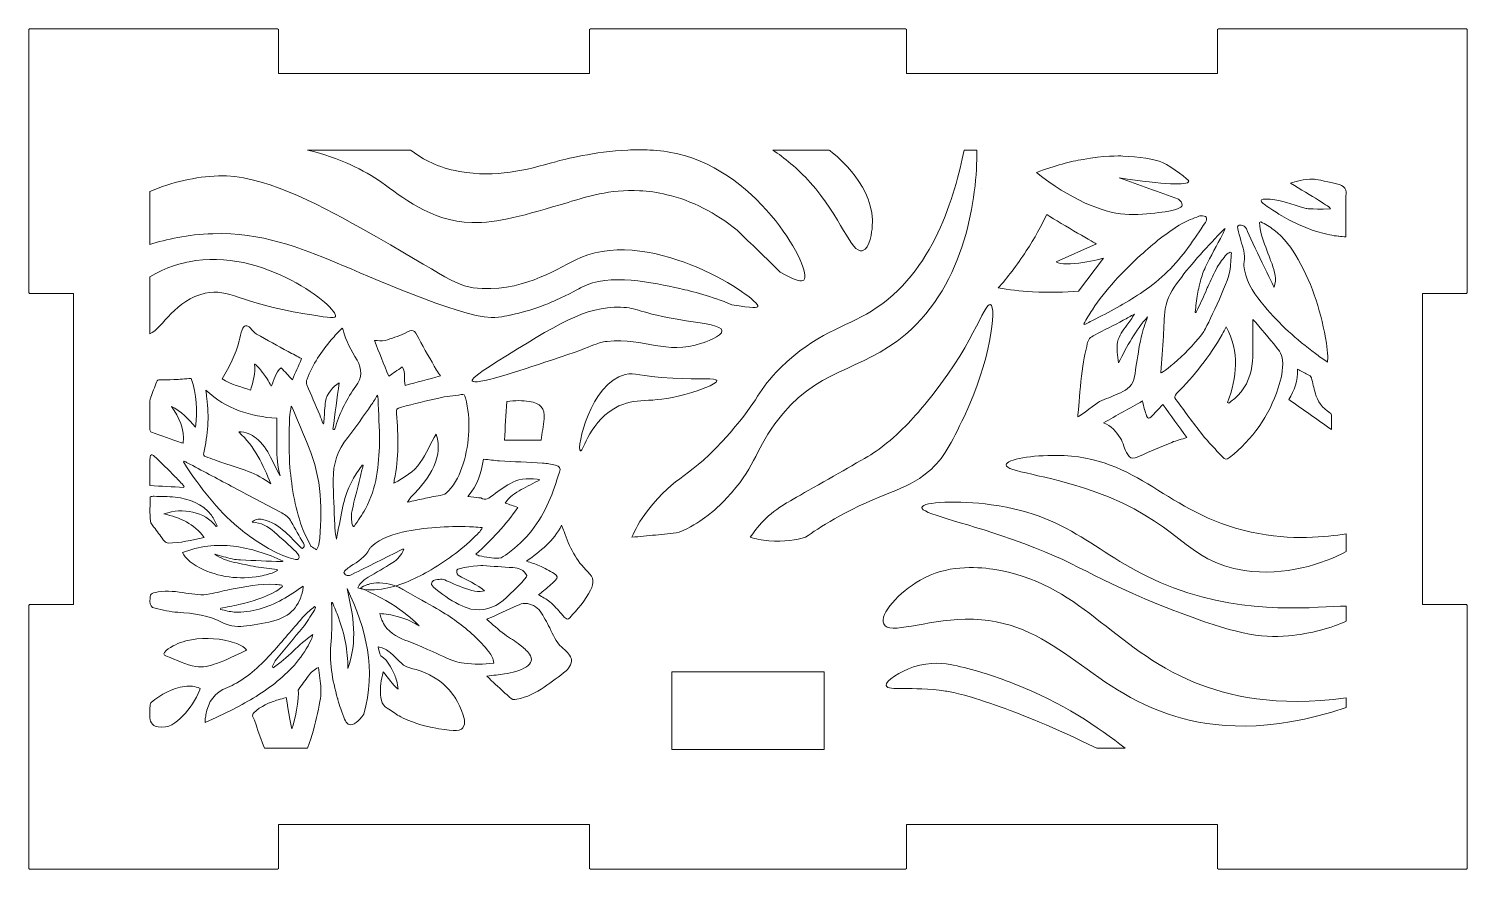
# Model space of a CAD drawing. Header units: millimetres. Extents: x -372 to 413, y -257 to 13.
# Drawn here: x 2.9 to 99.1, y -59.7 to -3.5 of the extents above; entities that cross this region are included whole.
import ezdxf

# ---------------------------------------------------------------- set-up
doc = ezdxf.new("R2010")
doc.units = ezdxf.units.MM
doc.header["$MEASUREMENT"] = 0
doc.layers.add('Layer 1', color=7, linetype='Continuous')

# ---------------------------------------------------------------- blocks, each defined once
blk = doc.blocks.new('block 10')
at = {"layer": 'Layer 1', "lineweight": 0}
for points in [[(66.585, -14.158), (66.585, -14.158)], [(18.432, -26.483), (18.432, -26.483)]]:
    blk.add_lwpolyline(points, dxfattribs=at)
for points, knots in [([(54.73, -20.271), (54.603, -20.394), (54.211, -20.352), (53.153, -19.731), (52.194, -18.8), (51.234, -17.868), (50.271, -16.937), (48.825, -15.759), (47.244, -14.958), (45.576, -14.559), (44.93, -14.404), (44.327, -14.319), (43.748, -14.295), (41.713, -14.203), (40.238, -14.69), (38.961, -15.071), (36.04, -15.942), (34.244, -16.482), (32.537, -16.425), (29.708, -16.341), (27.831, -14.662), (26.508, -13.741), (25.312, -12.912), (23.714, -12.114), (21.541, -11.575), (21.541, -11.575), (28.416, -11.575), (28.416, -11.575), (29.408, -12.259), (30.131, -12.721), (31.708, -13.003), (34.188, -13.444), (36.107, -12.919), (38.139, -12.358), (38.717, -12.199), (40.718, -11.681), (42.954, -11.575), (43.441, -11.554), (43.939, -11.55), (44.433, -11.575), (45.064, -11.606), (45.695, -11.684), (46.299, -11.822), (51.83, -13.092), (55.365, -19.66), (54.73, -20.271)], [0, 0, 0, 0, 1, 1, 1, 2, 2, 2, 3, 3, 3, 4, 4, 4, 5, 5, 5, 6, 6, 6, 7, 7, 7, 8, 8, 8, 9, 9, 9, 10, 10, 10, 11, 11, 11, 12, 12, 12, 13, 13, 13, 14, 14, 14, 15, 15, 15, 15]), ([(66.298, -11.575), (66.336, -14.743), (65.532, -20.493), (61.535, -23.901), (58.498, -26.49), (55.58, -26.053), (52.797, -29.877), (51.382, -31.817), (51.477, -32.844), (49.555, -34.858), (49.194, -35.236), (48.761, -35.695), (48.095, -36.175), (47.698, -36.462), (47.129, -36.821), (46.387, -37.137), (45.871, -37.201), (45.346, -37.262), (44.81, -37.317), (44.275, -37.373), (43.748, -37.422), (43.229, -37.465), (43.445, -36.992), (43.759, -36.357), (44.27, -35.701), (46.281, -33.123), (46.944, -33.726), (49.795, -30.477), (51.795, -28.198), (51.587, -27.7), (53.188, -26.12), (55.552, -23.792), (57.432, -23.46), (59.256, -22.338), (63.444, -19.763), (64.837, -14.57), (65.444, -11.575), (65.444, -11.575), (66.298, -11.575), (66.298, -11.575)], [0, 0, 0, 0, 1, 1, 1, 2, 2, 2, 3, 3, 3, 4, 4, 4, 5, 5, 5, 6, 6, 6, 7, 7, 7, 8, 8, 8, 9, 9, 9, 10, 10, 10, 11, 11, 11, 12, 12, 12, 13, 13, 13, 13]), ([(59.302, -16.743), (59.284, -16.94), (59.172, -18.182), (58.642, -18.306), (57.873, -18.482), (57.242, -16.069), (55.16, -13.741), (54.296, -12.774), (53.418, -12.083), (52.649, -11.575), (52.649, -11.575), (56.413, -11.575), (56.413, -11.575), (56.445, -11.596), (56.476, -11.621), (56.508, -11.645), (56.956, -11.991), (59.545, -14.069), (59.302, -16.743)], [0, 0, 0, 0, 1, 1, 1, 2, 2, 2, 3, 3, 3, 4, 4, 4, 5, 5, 5, 6, 6, 6, 6]), ([(75.828, -13.44), (78.852, -13.882), (80.401, -13.957), (80.474, -13.663), (80.495, -13.58), (79.384, -12.698), (78.718, -12.402), (78.187, -12.167), (77.129, -12.015), (76.062, -11.975), (75.83, -11.966), (74.803, -11.951), (73.4, -12.197), (72.596, -12.338), (71.52, -12.592), (70.296, -13.078), (72.493, -14.857), (74.703, -15.744), (76.196, -15.87), (76.947, -15.933), (77.828, -15.83), (78.447, -15.757), (79.771, -15.603), (79.994, -15.417), (80.024, -15.262), (80.051, -15.118), (79.918, -14.968), (79.791, -14.859), (78.47, -14.386), (77.149, -13.913), (75.828, -13.44)], [0, 0, 0, 0, 1, 1, 1, 2, 2, 2, 3, 3, 3, 4, 4, 4, 5, 5, 5, 6, 6, 6, 7, 7, 7, 8, 8, 8, 9, 9, 9, 10, 10, 10, 10]), ([(51.657, -22.035), (51.633, -22.119), (51.343, -22.176), (49.918, -21.915), (48.504, -21.343), (47.29, -21.022), (46.433, -20.835), (44.715, -20.454), (41.646, -19.777), (39.892, -20.74), (39.716, -20.835), (39.067, -21.191), (38.135, -21.622), (37.811, -21.77), (37.426, -21.929), (36.947, -22.095), (36.181, -22.356), (35.532, -22.514), (35.087, -22.606), (35.087, -22.606), (34.509, -22.786), (33.814, -22.768), (31.588, -22.701), (25.562, -19.978), (23.52, -19.131), (20.997, -18.087), (18.486, -17.078), (15.208, -17.17), (13.519, -17.219), (12.079, -17.547), (10.996, -17.886), (10.996, -17.886), (10.996, -14.344), (10.996, -14.344), (12.488, -13.709), (14.027, -13.36), (15.575, -13.3), (18.429, -13.187), (22.042, -15.081), (25.086, -16.782), (31.08, -20.14), (31.433, -20.775), (33.225, -20.835), (36.333, -20.934), (38.273, -19.421), (39.818, -18.764), (44.718, -16.679), (51.809, -21.551), (51.657, -22.035)], [0, 0, 0, 0, 1, 1, 1, 2, 2, 2, 3, 3, 3, 4, 4, 4, 5, 5, 5, 6, 6, 6, 7, 7, 7, 8, 8, 8, 9, 9, 9, 10, 10, 10, 11, 11, 11, 12, 12, 12, 13, 13, 13, 14, 14, 14, 15, 15, 15, 16, 16, 16, 16]), ([(90.44, -13.857), (90.577, -13.889), (90.794, -13.942), (90.916, -14.125), (91.033, -14.301), (90.986, -14.509), (90.986, -14.625), (90.986, -15.447), (90.986, -16.268), (90.986, -17.09), (90.986, -17.178), (90.986, -17.266), (90.986, -17.388), (90.817, -17.369), (90.656, -17.355), (90.498, -17.338), (90.498, -17.338), (90.247, -17.309), (90.033, -17.277), (89.771, -17.239), (88.725, -17.025), (87.303, -16.319), (86.905, -16.122), (86.547, -15.887), (85.832, -15.419), (85.518, -15.213), (85.271, -15.042), (85.306, -14.938), (85.328, -14.872), (85.464, -14.828), (85.907, -14.863), (86.792, -14.933), (87.18, -15.183), (88.317, -15.485), (88.317, -15.485), (88.525, -15.541), (89.921, -15.509), (89.927, -15.509), (89.939, -15.509), (89.942, -15.502), (89.99, -15.413), (88.668, -14.613), (87.273, -13.797), (87.617, -13.664), (88.147, -13.51), (88.804, -13.512), (88.947, -13.513), (89.444, -13.628), (90.44, -13.857)], [0, 0, 0, 0, 1, 1, 1, 2, 2, 2, 3, 3, 3, 4, 4, 4, 5, 5, 5, 6, 6, 6, 7, 7, 7, 8, 8, 8, 9, 9, 9, 10, 10, 10, 11, 11, 11, 12, 12, 12, 13, 13, 13, 14, 14, 14, 15, 15, 15, 16, 16, 16, 16]), ([(74.306, -17.857), (74.306, -17.857), (72.041, -16.556), (70.974, -15.89), (70.617, -16.636), (70.169, -17.46), (69.608, -18.324), (68.977, -19.295), (68.331, -20.117), (67.732, -20.799), (68.424, -20.913), (69.189, -21.005), (70.019, -21.051), (71.161, -21.115), (72.199, -21.082), (73.104, -21.002), (73.104, -21.002), (74.771, -18.81), (74.771, -18.81), (74.771, -18.81), (72.129, -19.478), (71.607, -19.05), (71.607, -19.05), (74.306, -17.857), (74.306, -17.857)], [0, 0, 0, 0, 1, 1, 1, 2, 2, 2, 3, 3, 3, 4, 4, 4, 5, 5, 5, 6, 6, 6, 7, 7, 7, 8, 8, 8, 8]), ([(73.454, -23.194), (73.643, -22.879), (73.82, -22.556), (74.024, -22.25), (74.933, -20.887), (76.051, -19.707), (77.256, -18.607), (78.117, -17.821), (79.014, -17.078), (80.025, -16.491), (80.376, -16.287), (80.77, -16.157), (81.146, -15.996), (81.192, -15.976), (81.25, -15.962), (81.298, -15.971), (81.419, -15.992), (81.589, -15.993), (81.64, -16.069), (81.689, -16.141), (81.647, -16.32), (81.586, -16.413), (81.212, -16.98), (80.833, -17.543), (80.434, -18.092), (79.599, -19.243), (78.603, -20.231), (77.426, -21.036), (76.419, -21.725), (75.354, -22.309), (74.265, -22.853), (74.013, -22.978), (73.766, -23.114), (73.517, -23.245), (73.496, -23.228), (73.475, -23.211), (73.454, -23.194)], [0, 0, 0, 0, 1, 1, 1, 2, 2, 2, 3, 3, 3, 4, 4, 4, 5, 5, 5, 6, 6, 6, 7, 7, 7, 8, 8, 8, 9, 9, 9, 10, 10, 10, 11, 11, 11, 12, 12, 12, 12]), ([(81.488, -23.702), (80.651, -24.928), (78.58, -26.676), (78.597, -26.452), (78.655, -25.642), (78.719, -24.832), (78.775, -24.022), (78.818, -23.412), (78.814, -22.796), (78.901, -22.193), (79.003, -21.483), (79.388, -20.883), (79.807, -20.315), (80.712, -19.087), (81.766, -17.988), (82.809, -16.879), (82.828, -16.858), (82.854, -16.843), (82.913, -16.846), (82.854, -16.968), (82.797, -17.092), (82.734, -17.213), (82.352, -17.94), (81.957, -18.659), (81.592, -19.394), (81.444, -19.692), (81.348, -20.019), (81.253, -20.34), (81.228, -20.428), (81.197, -20.565), (81.172, -20.679), (81.134, -20.853), (81.086, -21.026), (81.059, -21.202), (80.999, -21.606), (80.949, -22.012), (80.894, -22.417), (80.915, -22.426), (80.935, -22.435), (80.956, -22.444), (80.971, -22.418), (80.987, -22.393), (80.999, -22.366), (81.203, -21.929), (81.41, -21.493), (81.604, -21.052), (81.625, -21.004), (81.708, -20.793), (81.74, -20.728), (81.958, -20.287), (82.143, -19.828), (82.383, -19.4), (82.551, -19.098), (82.783, -18.828), (83, -18.556), (83.056, -18.486), (83.166, -18.46), (83.252, -18.413), (83.278, -18.428), (83.303, -18.442), (83.329, -18.457), (83.293, -18.861), (83.274, -19.268), (83.217, -19.669), (83.115, -20.381), (81.631, -23.492), (81.488, -23.702)], [0, 0, 0, 0, 1, 1, 1, 2, 2, 2, 3, 3, 3, 4, 4, 4, 5, 5, 5, 6, 6, 6, 7, 7, 7, 8, 8, 8, 9, 9, 9, 10, 10, 10, 11, 11, 11, 12, 12, 12, 13, 13, 13, 14, 14, 14, 15, 15, 15, 16, 16, 16, 17, 17, 17, 18, 18, 18, 19, 19, 19, 20, 20, 20, 21, 21, 21, 22, 22, 22, 22]), ([(85.914, -18.865), (85.728, -18.33), (85.505, -17.808), (85.333, -17.268), (85.248, -17.001), (85.246, -16.707), (85.207, -16.425), (85.239, -16.405), (85.271, -16.385), (85.303, -16.365), (85.59, -16.545), (85.892, -16.704), (86.159, -16.909), (86.857, -17.445), (87.372, -18.142), (87.799, -18.902), (88.78, -20.646), (89.354, -22.53), (89.679, -24.496), (89.726, -24.783), (89.748, -25.075), (89.772, -25.365), (89.781, -25.474), (89.763, -25.585), (89.754, -25.756), (89.453, -25.546), (89.189, -25.372), (88.938, -25.182), (87.695, -24.243), (86.528, -23.219), (85.534, -22.014), (84.939, -21.293), (84.381, -20.543), (84.2, -19.593), (84.166, -19.419), (84.134, -19.228), (84.171, -19.06), (84.284, -18.546), (84.089, -18.09), (83.953, -17.619), (83.879, -17.362), (83.82, -17.101), (83.749, -16.843), (83.693, -16.64), (83.791, -16.588), (83.97, -16.595), (84.149, -16.601), (84.252, -16.69), (84.323, -16.852), (84.684, -17.679), (86.181, -20.764), (86.185, -20.753), (86.372, -20.209), (86.201, -19.697), (86.04, -19.185), (86.035, -19.167), (85.946, -18.954), (85.914, -18.865)], [0, 0, 0, 0, 1, 1, 1, 2, 2, 2, 3, 3, 3, 4, 4, 4, 5, 5, 5, 6, 6, 6, 7, 7, 7, 8, 8, 8, 9, 9, 9, 10, 10, 10, 11, 11, 11, 12, 12, 12, 13, 13, 13, 14, 14, 14, 15, 15, 15, 16, 16, 16, 17, 17, 17, 18, 18, 18, 19, 19, 19, 19]), ([(23.407, -22.708), (23.347, -22.853), (22.687, -22.747), (21.364, -22.528), (16.905, -21.802), (16.323, -20.8), (14.7, -21.149), (12.711, -21.576), (11.843, -23.453), (10.996, -23.873), (10.996, -23.873), (10.996, -20.059), (10.996, -20.059), (12.023, -19.382), (13.321, -19.11), (13.617, -19.047), (18.514, -18.016), (23.647, -22.133), (23.407, -22.708)], [0, 0, 0, 0, 1, 1, 1, 2, 2, 2, 3, 3, 3, 4, 4, 4, 5, 5, 5, 6, 6, 6, 6]), ([(49.254, -23.645), (49.296, -24.022), (48.051, -24.445), (47.895, -24.497), (45.463, -25.308), (44.161, -24.1), (41.567, -24.366), (40.828, -24.441), (41.212, -24.511), (37.845, -25.627), (35.613, -26.366), (32.704, -27.33), (32.56, -27.008), (32.52, -26.916), (32.688, -26.683), (34.182, -25.747), (38.155, -23.258), (40.141, -22.014), (42.468, -22.084), (43.71, -22.121), (43.437, -22.433), (46.852, -22.985), (48.192, -23.201), (49.216, -23.312), (49.254, -23.645)], [0, 0, 0, 0, 1, 1, 1, 2, 2, 2, 3, 3, 3, 4, 4, 4, 5, 5, 5, 6, 6, 6, 7, 7, 7, 8, 8, 8, 8]), ([(65.465, -29.366), (64.565, -31.239), (64.12, -32.177), (63.066, -33.073), (61.44, -34.455), (60.007, -34.385), (56.789, -36.233), (55.944, -36.719), (55.277, -37.163), (54.843, -37.465), (54.268, -37.634), (53.412, -37.803), (52.387, -37.706), (51.913, -37.661), (51.498, -37.569), (51.149, -37.465), (51.336, -37.175), (51.628, -36.767), (52.052, -36.339), (52.451, -35.936), (52.936, -35.554), (53.576, -35.176), (54.035, -34.904), (56.487, -33.507), (57.933, -32.685), (58.872, -32.149), (59.253, -31.948), (59.761, -31.57), (61.154, -30.54), (62.036, -29.51), (62.823, -28.582), (65.987, -24.847), (66.784, -21.763), (67.208, -21.904), (67.663, -22.056), (67.19, -25.774), (65.465, -29.366)], [0, 0, 0, 0, 1, 1, 1, 2, 2, 2, 3, 3, 3, 4, 4, 4, 5, 5, 5, 6, 6, 6, 7, 7, 7, 8, 8, 8, 9, 9, 9, 10, 10, 10, 11, 11, 11, 12, 12, 12, 12]), ([(73.522, -25.239), (73.574, -25.007), (73.646, -24.778), (73.684, -24.544), (73.732, -24.248), (73.906, -24.08), (74.162, -23.952), (74.809, -23.629), (75.453, -23.297), (76.093, -22.958), (76.341, -22.827), (76.574, -22.669), (76.85, -22.554), (76.677, -22.797), (76.503, -23.041), (76.33, -23.285), (76.08, -23.637), (75.797, -23.971), (75.716, -24.415), (75.634, -24.863), (75.692, -25.304), (75.783, -25.806), (76.334, -24.676), (76.931, -23.64), (77.717, -22.721), (77.572, -23.179), (77.392, -23.63), (77.288, -24.097), (77.143, -24.758), (77.053, -25.43), (76.941, -26.098), (76.896, -26.369), (76.881, -26.649), (76.803, -26.911), (76.645, -27.443), (76.2, -27.682), (75.729, -27.881), (75.324, -28.052), (74.918, -28.219), (74.513, -28.39), (74.447, -28.418), (73.136, -29.408), (73.053, -29.419), (73.053, -29.419), (73.275, -26.329), (73.522, -25.239)], [0, 0, 0, 0, 1, 1, 1, 2, 2, 2, 3, 3, 3, 4, 4, 4, 5, 5, 5, 6, 6, 6, 7, 7, 7, 8, 8, 8, 9, 9, 9, 10, 10, 10, 11, 11, 11, 12, 12, 12, 13, 13, 13, 14, 14, 14, 15, 15, 15, 15]), ([(82.974, -23.392), (83.872, -25.086), (83.71, -26.767), (83.059, -28.459), (83.091, -28.472), (83.122, -28.486), (83.154, -28.5), (83.358, -28.327), (83.578, -28.169), (83.764, -27.977), (84.377, -27.345), (84.669, -26.555), (84.735, -25.7), (84.792, -24.957), (84.755, -24.207), (84.759, -23.461), (84.76, -23.297), (84.76, -23.134), (84.76, -22.906), (84.854, -23.001), (84.914, -23.053), (84.964, -23.114), (85.492, -23.749), (86.031, -24.376), (86.537, -25.028), (86.661, -25.188), (86.715, -25.426), (86.738, -25.636), (86.805, -26.273), (86.65, -26.889), (86.456, -27.486), (85.847, -29.365), (84.744, -30.904), (83.2, -32.134), (83.002, -32.291), (82.876, -32.26), (82.727, -32.096), (82.273, -31.595), (81.789, -31.118), (81.368, -30.59), (80.759, -29.829), (80.198, -29.031), (79.611, -28.252), (79.493, -28.095), (79.519, -27.997), (79.657, -27.857), (80.83, -26.663), (81.882, -25.372), (82.709, -23.909), (82.801, -23.746), (82.88, -23.576), (82.974, -23.392)], [0, 0, 0, 0, 1, 1, 1, 2, 2, 2, 3, 3, 3, 4, 4, 4, 5, 5, 5, 6, 6, 6, 7, 7, 7, 8, 8, 8, 9, 9, 9, 10, 10, 10, 11, 11, 11, 12, 12, 12, 13, 13, 13, 14, 14, 14, 15, 15, 15, 16, 16, 16, 17, 17, 17, 17]), ([(18.837, -26.877), (18.931, -27.026), (19.011, -27.184), (19.115, -27.37), (19.332, -26.947), (19.349, -26.449), (19.778, -26.127), (20.027, -26.398), (20.268, -26.662), (20.523, -26.94), (20.727, -26.469), (20.924, -26.014), (21.137, -25.523), (20.856, -25.373), (20.552, -25.215), (20.251, -25.051), (19.542, -24.663), (18.829, -24.281), (18.128, -23.878), (17.968, -23.786), (17.85, -23.619), (17.718, -23.481), (17.492, -23.245), (17.263, -23.282), (17.16, -23.592), (17.079, -23.832), (17.039, -24.086), (16.973, -24.332), (16.732, -25.234), (16.32, -26.06), (15.827, -26.87), (16.406, -27.274), (17.094, -27.402), (17.729, -27.632), (17.915, -27.062), (18.053, -26.496), (18.003, -25.902), (17.956, -25.746), (18.605, -26.506), (18.837, -26.877)], [0, 0, 0, 0, 1, 1, 1, 2, 2, 2, 3, 3, 3, 4, 4, 4, 5, 5, 5, 6, 6, 6, 7, 7, 7, 8, 8, 8, 9, 9, 9, 10, 10, 10, 11, 11, 11, 12, 12, 12, 13, 13, 13, 13]), ([(22.615, -29.881), (22.625, -29.787), (22.636, -29.693), (22.643, -29.599), (22.676, -29.192), (22.686, -28.782), (22.747, -28.379), (22.819, -27.894), (23.235, -27.371), (23.65, -27.144), (23.514, -28.162), (23.375, -29.204), (23.237, -30.246), (23.267, -30.253), (23.298, -30.261), (23.328, -30.268), (23.362, -30.194), (23.404, -30.122), (23.429, -30.044), (23.729, -29.078), (24.171, -28.184), (24.774, -27.371), (25.195, -26.803), (25.202, -26.226), (24.848, -25.621), (24.47, -24.975), (24.098, -24.324), (23.917, -23.587), (23.911, -23.56), (23.888, -23.537), (23.849, -23.475), (23.603, -23.743), (23.364, -23.99), (23.14, -24.249), (22.454, -25.043), (21.887, -25.913), (21.507, -26.894), (21.462, -27.009), (21.456, -27.173), (21.502, -27.285), (21.776, -27.953), (22.073, -28.612), (22.356, -29.277), (22.44, -29.473), (22.504, -29.678), (22.577, -29.879), (22.59, -29.88), (22.602, -29.881), (22.615, -29.881)], [0, 0, 0, 0, 1, 1, 1, 2, 2, 2, 3, 3, 3, 4, 4, 4, 5, 5, 5, 6, 6, 6, 7, 7, 7, 8, 8, 8, 9, 9, 9, 10, 10, 10, 11, 11, 11, 12, 12, 12, 13, 13, 13, 14, 14, 14, 15, 15, 15, 16, 16, 16, 16]), ([(26.01, -24.313), (26.324, -25.094), (26.647, -25.897), (26.972, -26.706), (27.25, -26.51), (27.552, -26.298), (27.873, -26.073), (28.13, -26.494), (27.967, -26.925), (28.064, -27.318), (28.85, -27.105), (29.621, -26.896), (30.425, -26.678), (30.337, -26.546), (30.242, -26.421), (30.166, -26.287), (29.766, -25.584), (29.347, -24.891), (28.982, -24.171), (28.666, -23.548), (28.637, -23.532), (28.015, -23.832), (27.603, -24.031), (27.162, -24.179), (26.72, -24.303), (26.509, -24.362), (26.267, -24.313), (26.01, -24.313)], [0, 0, 0, 0, 1, 1, 1, 2, 2, 2, 3, 3, 3, 4, 4, 4, 5, 5, 5, 6, 6, 6, 7, 7, 7, 8, 8, 8, 9, 9, 9, 9]), ([(14.047, -30.107), (14.162, -28.974), (14.153, -27.9), (13.749, -26.852), (13.37, -26.877), (12.979, -26.908), (12.587, -26.925), (12.286, -26.938), (11.984, -26.939), (11.683, -26.935), (11.559, -26.933), (11.484, -26.964), (11.439, -27.09), (11.315, -27.43), (11.177, -27.766), (11.049, -28.105), (11.022, -28.176), (11.001, -28.254), (11.001, -28.329), (10.997, -28.978), (10.996, -29.628), (11.003, -30.277), (11.004, -30.336), (11.051, -30.432), (11.1, -30.45), (11.766, -30.69), (12.437, -30.919), (13.107, -31.15), (13.142, -31.162), (13.181, -31.165), (13.228, -31.174), (13.318, -30.233), (12.947, -29.455), (12.438, -28.713), (13.087, -29.028), (13.563, -29.545), (14.047, -30.107)], [0, 0, 0, 0, 1, 1, 1, 2, 2, 2, 3, 3, 3, 4, 4, 4, 5, 5, 5, 6, 6, 6, 7, 7, 7, 8, 8, 8, 9, 9, 9, 10, 10, 10, 11, 11, 11, 12, 12, 12, 12]), ([(47.231, -27.788), (44.632, -28.6), (43.751, -28.064), (42.368, -28.689), (40.412, -29.573), (39.987, -31.79), (39.786, -31.691), (39.501, -31.552), (40.446, -27.152), (42.788, -26.587), (43.49, -26.418), (43.595, -26.711), (45.97, -26.828), (47.809, -26.918), (48.869, -26.785), (48.908, -26.993), (48.955, -27.243), (47.465, -27.715), (47.231, -27.788)], [0, 0, 0, 0, 1, 1, 1, 2, 2, 2, 3, 3, 3, 4, 4, 4, 5, 5, 5, 6, 6, 6, 6]), ([(90.027, -30.271), (89.055, -29.588), (88.116, -28.928), (87.166, -28.26), (87.526, -27.657), (87.781, -26.999), (87.743, -26.221), (87.817, -26.264), (87.863, -26.292), (87.911, -26.317), (88.135, -26.439), (88.361, -26.556), (88.582, -26.683), (88.625, -26.707), (88.665, -26.761), (88.677, -26.809), (88.765, -27.143), (88.838, -27.482), (88.929, -27.816), (89.084, -28.385), (89.414, -28.831), (89.91, -29.149), (89.999, -29.205), (90.031, -29.267), (90.029, -29.369), (90.024, -29.656), (90.027, -29.943), (90.027, -30.271)], [0, 0, 0, 0, 1, 1, 1, 2, 2, 2, 3, 3, 3, 4, 4, 4, 5, 5, 5, 6, 6, 6, 7, 7, 7, 8, 8, 8, 9, 9, 9, 9]), ([(19.085, -33.902), (18.587, -32.62), (17.999, -31.403), (16.936, -30.424), (17.419, -30.408), (17.777, -30.575), (18.101, -30.835), (18.533, -31.181), (18.823, -31.636), (19.07, -32.12), (19.279, -32.531), (19.474, -32.95), (19.699, -33.36), (19.339, -32.094), (19.556, -30.796), (19.478, -29.511), (17.711, -29.394), (16.104, -28.904), (14.739, -27.632), (14.767, -27.861), (14.786, -28.023), (14.807, -28.185), (14.969, -29.409), (14.876, -30.62), (14.593, -31.817), (14.557, -31.973), (14.603, -32.031), (14.726, -32.075), (15.132, -32.222), (15.534, -32.384), (15.946, -32.512), (17.044, -32.855), (18.155, -33.164), (19.085, -33.902)], [0, 0, 0, 0, 1, 1, 1, 2, 2, 2, 3, 3, 3, 4, 4, 4, 5, 5, 5, 6, 6, 6, 7, 7, 7, 8, 8, 8, 9, 9, 9, 10, 10, 10, 11, 11, 11, 11]), ([(20.45, -28.701), (20.403, -28.993), (20.336, -29.232), (20.333, -29.471), (20.322, -30.481), (20.278, -31.494), (20.343, -32.5), (20.436, -33.956), (20.691, -35.394), (21.163, -36.78), (21.31, -37.213), (21.551, -37.615), (21.749, -38.031), (21.759, -38.051), (21.772, -38.074), (21.791, -38.086), (21.904, -38.158), (22.02, -38.227), (22.134, -38.298), (22.193, -38.18), (22.29, -38.067), (22.305, -37.945), (22.572, -35.709), (22.484, -33.508), (21.613, -31.392), (21.261, -30.536), (20.897, -29.686), (20.538, -28.834), (20.526, -28.807), (20.505, -28.783), (20.45, -28.701)], [0, 0, 0, 0, 1, 1, 1, 2, 2, 2, 3, 3, 3, 4, 4, 4, 5, 5, 5, 6, 6, 6, 7, 7, 7, 8, 8, 8, 9, 9, 9, 10, 10, 10, 10]), ([(25.25, -32.654), (25.188, -32.927), (25.13, -33.202), (25.062, -33.473), (24.88, -34.207), (24.68, -34.936), (24.517, -35.673), (24.462, -35.924), (24.487, -36.195), (24.493, -36.456), (24.496, -36.547), (24.551, -36.637), (24.582, -36.727), (24.608, -36.733), (24.633, -36.74), (24.659, -36.746), (24.911, -36.353), (25.187, -35.972), (25.411, -35.563), (25.785, -34.882), (26.025, -34.141), (26.154, -33.382), (26.279, -32.648), (26.342, -31.896), (26.349, -31.152), (26.359, -30.164), (26.289, -29.176), (26.252, -28.188), (26.25, -28.136), (26.237, -28.084), (26.219, -27.967), (26.059, -28.218), (25.94, -28.426), (25.801, -28.62), (25.281, -29.349), (24.78, -30.093), (24.223, -30.792), (23.556, -31.629), (23.244, -32.573), (23.256, -33.624), (23.267, -34.628), (23.317, -35.631), (23.357, -36.634), (23.37, -36.95), (23.407, -37.265), (23.471, -37.587), (23.505, -37.416), (23.541, -37.245), (23.574, -37.074), (23.701, -36.431), (23.805, -35.783), (23.959, -35.146), (24.183, -34.221), (24.647, -33.407), (25.192, -32.638), (25.211, -32.643), (25.231, -32.649), (25.25, -32.654)], [0, 0, 0, 0, 1, 1, 1, 2, 2, 2, 3, 3, 3, 4, 4, 4, 5, 5, 5, 6, 6, 6, 7, 7, 7, 8, 8, 8, 9, 9, 9, 10, 10, 10, 11, 11, 11, 12, 12, 12, 13, 13, 13, 14, 14, 14, 15, 15, 15, 16, 16, 16, 17, 17, 17, 18, 18, 18, 19, 19, 19, 19]), ([(27.314, -33.849), (28, -33.471), (28.656, -33.103), (29.072, -32.478), (29.474, -31.875), (29.78, -31.207), (30.131, -30.563), (30.299, -30.975), (30.309, -31.418), (30.246, -31.86), (30.126, -32.692), (29.677, -33.366), (29.163, -34.001), (28.916, -34.305), (28.641, -34.588), (28.382, -34.883), (28.334, -34.939), (28.303, -35.009), (28.231, -35.126), (28.624, -35.039), (28.958, -34.962), (29.294, -34.892), (29.664, -34.815), (30.033, -34.727), (30.407, -34.678), (30.648, -34.647), (30.822, -34.539), (30.977, -34.366), (31.447, -33.844), (31.741, -33.223), (31.945, -32.565), (32.398, -31.106), (32.462, -29.627), (32.106, -28.134), (32.063, -27.953), (31.981, -27.904), (31.821, -27.928), (31.318, -28.002), (30.809, -28.05), (30.314, -28.158), (29.478, -28.339), (28.649, -28.552), (27.821, -28.765), (27.464, -28.857), (27.467, -28.878), (27.493, -29.193), (27.621, -30.683), (27.648, -32.169), (27.342, -33.644), (27.332, -33.695), (27.328, -33.747), (27.314, -33.849)], [0, 0, 0, 0, 1, 1, 1, 2, 2, 2, 3, 3, 3, 4, 4, 4, 5, 5, 5, 6, 6, 6, 7, 7, 7, 8, 8, 8, 9, 9, 9, 10, 10, 10, 11, 11, 11, 12, 12, 12, 13, 13, 13, 14, 14, 14, 15, 15, 15, 16, 16, 16, 17, 17, 17, 17]), ([(34.859, -28.394), (34.808, -29.265), (34.758, -30.116), (34.707, -30.982), (35.551, -30.982), (36.366, -30.982), (37.166, -30.982), (37.23, -30.497), (37.301, -30.02), (37.354, -29.541), (37.429, -28.863), (37.106, -28.491), (36.362, -28.39), (36.133, -28.359), (35.901, -28.33), (35.671, -28.332), (35.409, -28.333), (35.148, -28.37), (34.859, -28.394)], [0, 0, 0, 0, 1, 1, 1, 2, 2, 2, 3, 3, 3, 4, 4, 4, 5, 5, 5, 6, 6, 6, 6]), ([(80.35, -30.807), (80.004, -30.913), (79.66, -30.991), (79.337, -31.121), (78.611, -31.413), (77.895, -31.731), (77.175, -32.038), (77.079, -32.079), (76.985, -32.126), (76.885, -32.154), (76.61, -32.233), (76.557, -32.147), (76.388, -31.923), (76.135, -31.585), (76.121, -31.159), (75.886, -30.818), (75.603, -30.407), (75.328, -30.005), (74.765, -29.82), (75.659, -29.318), (76.507, -28.843), (77.379, -28.353), (77.419, -28.519), (77.464, -28.724), (77.518, -28.927), (77.557, -29.07), (77.605, -29.212), (77.654, -29.352), (77.718, -29.533), (77.844, -29.535), (77.961, -29.421), (78.137, -29.251), (78.295, -29.06), (78.461, -28.879), (78.55, -28.782), (78.64, -28.685), (78.736, -28.582), (79.28, -29.332), (79.808, -30.059), (80.35, -30.807)], [0, 0, 0, 0, 1, 1, 1, 2, 2, 2, 3, 3, 3, 4, 4, 4, 5, 5, 5, 6, 6, 6, 7, 7, 7, 8, 8, 8, 9, 9, 9, 10, 10, 10, 11, 11, 11, 12, 12, 12, 13, 13, 13, 13]), ([(11, -34.012), (11.762, -34.052), (12.505, -34.091), (13.249, -34.129), (13.265, -34.108), (13.282, -34.086), (13.299, -34.064), (13.099, -33.851), (12.904, -33.631), (12.696, -33.425), (12.225, -32.958), (11.749, -32.497), (11.271, -32.037), (11.227, -31.996), (11.157, -31.959), (11.1, -31.961), (11.065, -31.963), (11.005, -32.043), (11.005, -32.088), (10.998, -32.719), (11, -33.351), (11, -34.012)], [0, 0, 0, 0, 1, 1, 1, 2, 2, 2, 3, 3, 3, 4, 4, 4, 5, 5, 5, 6, 6, 6, 7, 7, 7, 7]), ([(13.248, -32.421), (13.34, -32.574), (13.425, -32.733), (13.526, -32.882), (14.571, -34.419), (15.714, -35.878), (17.184, -37.033), (18.07, -37.729), (19.023, -38.338), (20.078, -38.761), (20.291, -38.847), (20.519, -38.901), (20.744, -38.95), (20.931, -38.991), (21.021, -38.876), (20.947, -38.696), (20.91, -38.606), (20.851, -38.516), (20.779, -38.45), (20.3, -38.004), (19.821, -37.556), (19.328, -37.125), (18.903, -36.753), (18.423, -36.481), (17.833, -36.448), (17.995, -36.282), (18.256, -36.222), (18.555, -36.286), (19.132, -36.408), (19.61, -36.721), (20.037, -37.106), (20.403, -37.435), (20.735, -37.801), (21.083, -38.15), (21.11, -38.177), (21.142, -38.198), (21.173, -38.221), (21.341, -38.133), (21.363, -38.036), (21.262, -37.869), (20.981, -37.398), (20.713, -36.92), (20.455, -36.437), (20.306, -36.157), (20.083, -35.978), (19.809, -35.834), (18.682, -35.242), (17.559, -34.641), (16.435, -34.044), (15.454, -33.523), (14.473, -33.003), (13.491, -32.483), (13.425, -32.448), (13.357, -32.418), (13.29, -32.386), (13.276, -32.397), (13.262, -32.409), (13.248, -32.421)], [0, 0, 0, 0, 1, 1, 1, 2, 2, 2, 3, 3, 3, 4, 4, 4, 5, 5, 5, 6, 6, 6, 7, 7, 7, 8, 8, 8, 9, 9, 9, 10, 10, 10, 11, 11, 11, 12, 12, 12, 13, 13, 13, 14, 14, 14, 15, 15, 15, 16, 16, 16, 17, 17, 17, 18, 18, 18, 19, 19, 19, 19]), ([(32.264, -34.738), (32.549, -34.772), (32.777, -34.799), (33.005, -34.825), (33.044, -34.83), (33.089, -34.823), (33.119, -34.841), (33.46, -35.036), (33.684, -34.849), (33.948, -34.646), (34.368, -34.324), (34.815, -34.029), (35.278, -33.773), (35.714, -33.532), (36.601, -33.492), (37.083, -33.629), (36.659, -33.85), (36.238, -34.051), (35.836, -34.284), (35.435, -34.517), (35.017, -34.741), (34.767, -35.179), (35.048, -35.278), (35.306, -35.369), (35.607, -35.474), (34.788, -36.643), (33.857, -37.651), (32.8, -38.594), (32.898, -38.645), (32.966, -38.705), (33.04, -38.716), (33.467, -38.779), (33.897, -38.873), (34.324, -38.867), (34.528, -38.864), (34.742, -38.682), (34.928, -38.549), (36.168, -37.666), (37.051, -36.487), (37.665, -35.111), (37.953, -34.465), (38.162, -33.783), (38.39, -33.112), (38.483, -32.838), (38.405, -32.706), (38.117, -32.639), (37.832, -32.573), (37.54, -32.526), (37.249, -32.508), (36.292, -32.449), (35.335, -32.412), (34.378, -32.356), (34.026, -32.335), (33.675, -32.283), (33.297, -32.242), (33.183, -33.155), (32.901, -33.992), (32.264, -34.738)], [0, 0, 0, 0, 1, 1, 1, 2, 2, 2, 3, 3, 3, 4, 4, 4, 5, 5, 5, 6, 6, 6, 7, 7, 7, 8, 8, 8, 9, 9, 9, 10, 10, 10, 11, 11, 11, 12, 12, 12, 13, 13, 13, 14, 14, 14, 15, 15, 15, 16, 16, 16, 17, 17, 17, 18, 18, 18, 19, 19, 19, 19]), ([(90.996, -37.246), (90.996, -37.246), (90.996, -38.428), (90.996, -38.428), (89.479, -39.25), (86.886, -40.09), (84.194, -39.691), (80.236, -39.106), (79.858, -36.41), (74.083, -34.378), (70.923, -33.264), (68.217, -33.08), (68.252, -32.621), (68.28, -32.248), (70.076, -31.976), (71.628, -31.99), (77.241, -32.043), (78.857, -35.867), (84.646, -37.123), (87.39, -37.719), (89.648, -37.43), (90.996, -37.246)], [0, 0, 0, 0, 1, 1, 1, 2, 2, 2, 3, 3, 3, 4, 4, 4, 5, 5, 5, 6, 6, 6, 7, 7, 7, 7]), ([(14.624, -37.484), (13.951, -36.554), (13.019, -36.162), (11.933, -35.9), (12.612, -35.669), (13.233, -35.656), (13.859, -35.796), (14.485, -35.935), (15.03, -36.22), (15.431, -36.744), (15.452, -36.73), (15.474, -36.716), (15.495, -36.702), (15.368, -36.464), (15.269, -36.203), (15.107, -35.992), (14.5, -35.201), (13.625, -34.91), (12.688, -34.786), (12.224, -34.725), (11.749, -34.743), (11.279, -34.728), (11.196, -34.726), (11.113, -34.743), (11.011, -34.753), (11.011, -35.307), (10.985, -35.848), (11.026, -36.383), (11.04, -36.556), (11.226, -36.719), (11.341, -36.88), (11.548, -37.169), (11.754, -37.458), (11.974, -37.735), (12.026, -37.801), (12.134, -37.86), (12.215, -37.859), (13.014, -37.847), (13.789, -37.674), (14.624, -37.484)], [0, 0, 0, 0, 1, 1, 1, 2, 2, 2, 3, 3, 3, 4, 4, 4, 5, 5, 5, 6, 6, 6, 7, 7, 7, 8, 8, 8, 9, 9, 9, 10, 10, 10, 11, 11, 11, 12, 12, 12, 13, 13, 13, 13]), ([(90.996, -42.069), (90.996, -42.069), (90.996, -43.085), (90.996, -43.085), (90.085, -43.515), (88.6, -43.928), (87.143, -44.062), (85.238, -44.235), (83.517, -43.924), (79.467, -42.358), (73.706, -40.129), (73.29, -39.208), (68.612, -37.585), (65.179, -36.393), (62.562, -35.871), (62.622, -35.468), (62.682, -35.087), (65.098, -34.999), (67.261, -35.288), (72.958, -36.047), (74.39, -38.95), (79.463, -40.855), (84.547, -42.764), (89.126, -42.079), (90.996, -42.069)], [0, 0, 0, 0, 1, 1, 1, 2, 2, 2, 3, 3, 3, 4, 4, 4, 5, 5, 5, 6, 6, 6, 7, 7, 7, 8, 8, 8, 8]), ([(27.98, -38.272), (27.832, -38.666), (27.566, -38.952), (27.235, -39.163), (26.695, -39.507), (26.134, -39.818), (25.584, -40.146), (25.22, -40.364), (24.986, -40.606), (24.896, -40.849), (25.496, -41.036), (26.098, -41.007), (26.704, -40.896), (27.821, -40.69), (28.829, -40.212), (29.798, -39.64), (30.933, -38.972), (31.985, -38.193), (32.912, -37.253), (33.009, -37.154), (33.095, -37.044), (33.183, -36.937), (33.201, -36.916), (33.205, -36.883), (33.226, -36.825), (33.02, -36.806), (32.832, -36.783), (32.643, -36.775), (31.148, -36.707), (29.657, -36.772), (28.19, -37.065), (27.331, -37.237), (26.475, -37.481), (25.805, -38.112), (25.76, -38.154), (25.705, -38.195), (25.68, -38.248), (25.414, -38.803), (24.902, -39.088), (24.419, -39.406), (24.31, -39.478), (24.201, -39.554), (24.104, -39.641), (24.046, -39.694), (23.957, -39.798), (23.974, -39.832), (24.015, -39.913), (24.104, -40.001), (24.188, -40.019), (24.281, -40.04), (24.4, -40.006), (24.491, -39.961), (25.626, -39.402), (26.757, -38.836), (27.89, -38.273), (27.908, -38.264), (27.933, -38.272), (27.98, -38.272)], [0, 0, 0, 0, 1, 1, 1, 2, 2, 2, 3, 3, 3, 4, 4, 4, 5, 5, 5, 6, 6, 6, 7, 7, 7, 8, 8, 8, 9, 9, 9, 10, 10, 10, 11, 11, 11, 12, 12, 12, 13, 13, 13, 14, 14, 14, 15, 15, 15, 16, 16, 16, 17, 17, 17, 18, 18, 18, 19, 19, 19, 19]), ([(38.529, -36.652), (37.996, -37.729), (37.118, -38.406), (36.186, -39.065), (36.499, -39.175), (36.782, -39.252), (37.045, -39.372), (37.386, -39.528), (37.72, -39.707), (38.042, -39.9), (38.274, -40.038), (38.292, -40.166), (38.098, -40.364), (37.857, -40.611), (37.586, -40.829), (37.322, -41.053), (37.218, -41.142), (37.099, -41.216), (36.978, -41.302), (37.24, -41.463), (37.516, -41.589), (37.737, -41.778), (38.026, -42.026), (38.275, -42.323), (38.538, -42.601), (38.617, -42.685), (38.677, -42.788), (38.765, -42.86), (38.855, -42.935), (38.966, -42.98), (39.07, -42.86), (39.582, -42.274), (40.119, -41.706), (40.47, -40.999), (40.721, -40.494), (40.691, -40.176), (40.289, -39.788), (39.507, -39.031), (39.04, -38.097), (38.695, -37.086), (38.652, -36.958), (38.599, -36.833), (38.529, -36.652)], [0, 0, 0, 0, 1, 1, 1, 2, 2, 2, 3, 3, 3, 4, 4, 4, 5, 5, 5, 6, 6, 6, 7, 7, 7, 8, 8, 8, 9, 9, 9, 10, 10, 10, 11, 11, 11, 12, 12, 12, 13, 13, 13, 14, 14, 14, 14]), ([(19.5, -39.634), (19.029, -39.569), (18.555, -39.516), (18.085, -39.435), (17.607, -39.353), (17.132, -39.248), (16.658, -39.145), (16.189, -39.043), (15.739, -38.89), (15.338, -38.602), (15.733, -38.711), (16.118, -38.825), (16.508, -38.919), (16.687, -38.962), (16.875, -38.977), (17.059, -38.985), (17.977, -39.026), (18.896, -39.061), (19.814, -39.097), (19.842, -39.098), (19.871, -39.091), (19.904, -39.066), (18.849, -38.569), (17.756, -38.205), (16.593, -38.064), (15.422, -37.922), (14.288, -38.051), (13.171, -38.494), (13.401, -38.886), (13.724, -39.16), (14.09, -39.373), (15.337, -40.1), (16.696, -40.283), (18.109, -40.12), (18.472, -40.078), (18.828, -39.958), (19.182, -39.858), (19.303, -39.824), (19.41, -39.741), (19.523, -39.68), (19.516, -39.665), (19.508, -39.649), (19.5, -39.634)], [0, 0, 0, 0, 1, 1, 1, 2, 2, 2, 3, 3, 3, 4, 4, 4, 5, 5, 5, 6, 6, 6, 7, 7, 7, 8, 8, 8, 9, 9, 9, 10, 10, 10, 11, 11, 11, 12, 12, 12, 13, 13, 13, 14, 14, 14, 14]), ([(33.378, -41.04), (32.721, -41.34), (31.003, -40.411), (30.641, -40.291), (30.517, -40.249), (30.366, -40.282), (30.228, -40.294), (30.039, -40.309), (29.866, -40.384), (29.825, -40.582), (29.782, -40.792), (31.55, -42.09), (32.454, -42.265), (33.263, -42.421), (33.993, -42.223), (34.615, -41.697), (35.149, -41.245), (36.266, -40.132), (36.207, -40.023), (36.004, -39.646), (35.669, -39.518), (35.268, -39.494), (34.598, -39.454), (33.928, -39.416), (33.26, -39.361), (33.055, -39.344), (31.538, -39.499), (31.523, -39.666), (31.507, -39.841), (31.552, -39.993), (31.721, -40.074), (31.902, -40.159), (33.049, -40.721), (33.378, -41.04)], [0, 0, 0, 0, 1, 1, 1, 2, 2, 2, 3, 3, 3, 4, 4, 4, 5, 5, 5, 6, 6, 6, 7, 7, 7, 8, 8, 8, 9, 9, 9, 10, 10, 10, 11, 11, 11, 11]), ([(90.996, -48.197), (90.996, -48.197), (90.996, -48.85), (90.996, -48.85), (85.776, -50.617), (82.058, -50.191), (79.608, -49.456), (73.576, -47.648), (71.492, -42.843), (65.528, -42.945), (62.816, -42.991), (60.458, -44.031), (60.077, -43.262), (59.752, -42.605), (61.119, -41.133), (62.509, -40.335), (64.284, -39.316), (66.205, -39.433), (67.371, -39.604), (73.192, -40.459), (75.302, -44.888), (80.867, -47.174), (83.041, -48.066), (86.33, -48.87), (90.996, -48.197)], [0, 0, 0, 0, 1, 1, 1, 2, 2, 2, 3, 3, 3, 4, 4, 4, 5, 5, 5, 6, 6, 6, 7, 7, 7, 8, 8, 8, 8]), ([(21.255, -40.736), (20.78, -41.042), (20.331, -41.372), (19.847, -41.635), (18.851, -42.174), (17.791, -42.521), (16.641, -42.467), (16.333, -42.452), (16.029, -42.355), (15.724, -42.296), (15.726, -42.269), (15.729, -42.243), (15.731, -42.217), (16.132, -42.135), (16.536, -42.065), (16.934, -41.969), (17.805, -41.76), (18.667, -41.519), (19.452, -41.07), (19.598, -40.987), (19.721, -40.866), (19.855, -40.762), (19.844, -40.734), (19.834, -40.705), (19.824, -40.676), (19.684, -40.655), (19.545, -40.623), (19.404, -40.615), (18.36, -40.558), (17.345, -40.769), (16.329, -40.968), (15.883, -41.056), (15.442, -41.169), (14.997, -41.26), (14.464, -41.368), (13.936, -41.277), (13.408, -41.196), (12.789, -41.102), (12.17, -41.014), (11.542, -41.126), (11.011, -41.221), (11.031, -41.219), (11.002, -41.742), (10.986, -42.024), (11.089, -42.16), (11.342, -42.21), (11.847, -42.31), (12.351, -42.462), (12.861, -42.486), (13.931, -42.535), (14.959, -42.693), (15.921, -43.203), (16.398, -43.455), (16.94, -43.47), (17.464, -43.395), (18.126, -43.3), (18.799, -43.213), (19.434, -43.015), (20.56, -42.665), (21.095, -41.865), (21.255, -40.812), (21.259, -40.783), (21.255, -40.752), (21.255, -40.736)], [0, 0, 0, 0, 1, 1, 1, 2, 2, 2, 3, 3, 3, 4, 4, 4, 5, 5, 5, 6, 6, 6, 7, 7, 7, 8, 8, 8, 9, 9, 9, 10, 10, 10, 11, 11, 11, 12, 12, 12, 13, 13, 13, 14, 14, 14, 15, 15, 15, 16, 16, 16, 17, 17, 17, 18, 18, 18, 19, 19, 19, 20, 20, 20, 21, 21, 21, 21]), ([(24.229, -46.234), (24.251, -45.061), (24.005, -43.936), (23.615, -42.839), (23.492, -42.493), (23.334, -42.159), (23.192, -41.82), (23.173, -41.824), (23.153, -41.829), (23.133, -41.834), (23.147, -41.994), (23.176, -42.155), (23.173, -42.315), (23.16, -43.018), (23.187, -43.726), (23.111, -44.423), (22.966, -45.742), (23.19, -47.006), (23.553, -48.26), (23.553, -48.26), (23.625, -48.594), (23.831, -49.143), (24.028, -49.666), (24.13, -49.928), (24.315, -49.987), (24.587, -50.073), (24.974, -49.773), (25.293, -49.303), (26.141, -46.329), (25.482, -43.573), (24.186, -40.901), (24.598, -42.675), (24.907, -44.447), (24.229, -46.234)], [0, 0, 0, 0, 1, 1, 1, 2, 2, 2, 3, 3, 3, 4, 4, 4, 5, 5, 5, 6, 6, 6, 7, 7, 7, 8, 8, 8, 9, 9, 9, 10, 10, 10, 11, 11, 11, 11]), ([(33.992, -45.881), (33.977, -45.58), (33.837, -45.353), (33.673, -45.138), (33.065, -44.337), (32.304, -43.695), (31.509, -43.092), (30.807, -42.559), (29.822, -42.035), (27.917, -40.959), (27.741, -40.859), (27.361, -40.649), (26.829, -40.558), (26.142, -40.44), (25.656, -40.598), (25.549, -40.635), (25.351, -40.703), (25.196, -40.787), (25.092, -40.85), (25.538, -41.069), (25.991, -41.279), (26.433, -41.511), (27.379, -42.007), (28.132, -42.613), (28.298, -42.749), (28.483, -42.902), (28.731, -43.117), (29.012, -43.395), (28.681, -43.192), (28.218, -42.954), (27.633, -42.784), (27.15, -42.644), (26.718, -42.588), (26.375, -42.569), (26.416, -42.763), (26.501, -43.049), (26.691, -43.342), (27.099, -43.969), (27.715, -44.204), (28.263, -44.422), (31.088, -45.545), (30.981, -45.751), (32.024, -45.887), (32.667, -45.971), (33.315, -45.995), (33.992, -45.881)], [0, 0, 0, 0, 1, 1, 1, 2, 2, 2, 3, 3, 3, 4, 4, 4, 5, 5, 5, 6, 6, 6, 7, 7, 7, 8, 8, 8, 9, 9, 9, 10, 10, 10, 11, 11, 11, 12, 12, 12, 13, 13, 13, 14, 14, 14, 15, 15, 15, 15]), ([(14.692, -49.859), (15.349, -49.545), (15.974, -49.264), (16.584, -48.953), (17.617, -48.426), (18.612, -47.836), (19.513, -47.1), (20.457, -46.329), (21.251, -45.436), (21.782, -44.327), (21.834, -44.218), (21.871, -44.102), (21.896, -43.972), (20.936, -44.62), (20.209, -45.547), (19.25, -46.189), (19.224, -46.17), (19.198, -46.151), (19.173, -46.133), (19.269, -45.957), (19.34, -45.761), (19.465, -45.609), (20.045, -44.898), (20.651, -44.207), (21.225, -43.491), (21.499, -43.149), (21.724, -42.768), (21.966, -42.402), (22.014, -42.329), (22.039, -42.242), (22.074, -42.161), (22.052, -42.142), (22.03, -42.124), (22.008, -42.105), (21.775, -42.31), (21.52, -42.495), (21.315, -42.725), (20.649, -43.474), (20.007, -44.245), (19.343, -44.997), (18.59, -45.849), (17.79, -46.653), (16.786, -47.216), (16.591, -47.325), (16.388, -47.424), (16.18, -47.504), (15.334, -47.831), (14.887, -48.465), (14.74, -49.337), (14.721, -49.452), (14.707, -49.567), (14.693, -49.681), (14.689, -49.719), (14.692, -49.757), (14.692, -49.859)], [0, 0, 0, 0, 1, 1, 1, 2, 2, 2, 3, 3, 3, 4, 4, 4, 5, 5, 5, 6, 6, 6, 7, 7, 7, 8, 8, 8, 9, 9, 9, 10, 10, 10, 11, 11, 11, 12, 12, 12, 13, 13, 13, 14, 14, 14, 15, 15, 15, 16, 16, 16, 17, 17, 17, 18, 18, 18, 18]), ([(33.53, -46.756), (33.938, -47.139), (34.3, -47.481), (34.664, -47.82), (34.788, -47.936), (34.931, -48.034), (35.04, -48.162), (35.181, -48.33), (35.341, -48.34), (35.538, -48.301), (36.209, -48.166), (36.807, -47.864), (37.364, -47.483), (37.866, -47.139), (38.355, -46.776), (38.834, -46.401), (38.961, -46.302), (39.041, -46.136), (39.122, -45.988), (39.299, -45.664), (39.135, -45.411), (38.921, -45.18), (38.801, -45.05), (38.674, -44.925), (38.539, -44.811), (38.133, -44.468), (37.965, -43.981), (37.735, -43.528), (37.541, -43.146), (37.336, -42.766), (37.091, -42.416), (36.86, -42.086), (36.496, -41.916), (36.1, -41.887), (35.922, -41.873), (35.727, -41.957), (35.555, -42.032), (34.905, -42.316), (34.261, -42.615), (33.616, -42.91), (33.567, -42.932), (33.524, -42.965), (33.525, -42.964), (33.915, -43.293), (34.3, -43.64), (34.71, -43.955), (35.046, -44.212), (35.425, -44.415), (35.761, -44.672), (35.989, -44.846), (36.207, -45.049), (36.374, -45.28), (36.612, -45.606), (36.527, -45.906), (36.184, -46.123), (35.737, -46.406), (35.23, -46.514), (34.72, -46.601), (34.349, -46.663), (33.973, -46.7), (33.53, -46.756)], [0, 0, 0, 0, 1, 1, 1, 2, 2, 2, 3, 3, 3, 4, 4, 4, 5, 5, 5, 6, 6, 6, 7, 7, 7, 8, 8, 8, 9, 9, 9, 10, 10, 10, 11, 11, 11, 12, 12, 12, 13, 13, 13, 14, 14, 14, 15, 15, 15, 16, 16, 16, 17, 17, 17, 18, 18, 18, 19, 19, 19, 20, 20, 20, 20]), ([(17.458, -44.996), (17.159, -44.657), (16.756, -44.538), (16.357, -44.435), (15.378, -44.181), (14.389, -44.16), (13.403, -44.404), (12.917, -44.523), (12.469, -44.725), (12.081, -45.048), (11.875, -45.22), (11.864, -45.319), (12.1, -45.414), (12.75, -45.675), (13.398, -45.985), (14.077, -46.116), (14.508, -46.199), (15.016, -46.06), (15.45, -45.908), (16.11, -45.678), (16.736, -45.35), (17.375, -45.063), (17.401, -45.051), (17.421, -45.026), (17.458, -44.996)], [0, 0, 0, 0, 1, 1, 1, 2, 2, 2, 3, 3, 3, 4, 4, 4, 5, 5, 5, 6, 6, 6, 7, 7, 7, 8, 8, 8, 8]), ([(27.606, -47.635), (27.215, -47.315), (26.95, -46.883), (26.604, -46.464), (26.566, -46.625), (26.531, -46.75), (26.506, -46.878), (26.412, -47.377), (26.351, -47.877), (26.483, -48.381), (26.543, -48.612), (26.666, -48.781), (26.871, -48.903), (27.5, -49.279), (27.467, -49.336), (27.932, -49.56), (28.769, -49.963), (29.589, -50.132), (29.913, -50.192), (31.098, -50.41), (31.698, -50.52), (31.935, -50.206), (32.327, -49.683), (31.474, -48.307), (31.381, -48.165), (31.264, -47.987), (30.885, -47.384), (30.083, -46.882), (28.994, -46.2), (28.481, -46.34), (28.011, -46.052), (27.955, -46.017), (27.86, -45.925), (27.667, -45.746), (27.23, -45.344), (27.154, -45.215), (26.915, -45.06), (26.791, -44.979), (26.601, -44.877), (26.332, -44.807), (26.169, -44.647), (26.392, -45.358), (26.439, -45.385), (26.957, -45.687), (27.297, -46.522), (27.371, -46.693), (27.459, -46.897), (27.568, -47.212), (27.606, -47.635)], [0, 0, 0, 0, 1, 1, 1, 2, 2, 2, 3, 3, 3, 4, 4, 4, 5, 5, 5, 6, 6, 6, 7, 7, 7, 8, 8, 8, 9, 9, 9, 10, 10, 10, 11, 11, 11, 12, 12, 12, 13, 13, 13, 14, 14, 14, 15, 15, 15, 16, 16, 16, 16]), ([(22.204, -49.251), (22.042, -49.978), (21.869, -50.73), (21.53, -51.573), (21.53, -51.573), (18.651, -51.573), (18.651, -51.573), (18.313, -50.684), (18.055, -49.879), (18.041, -49.837), (17.988, -49.668), (17.819, -49.477), (17.872, -49.311), (17.882, -49.273), (17.904, -49.248), (17.939, -49.209), (18.369, -48.761), (19.17, -48.475), (19.17, -48.475), (19.41, -48.387), (19.727, -48.285), (20.101, -48.19), (20.14, -48.257), (20.451, -50.271), (20.489, -50.274), (20.539, -50.274), (20.923, -48.772), (20.93, -47.876), (20.93, -47.823), (20.888, -47.72), (20.955, -47.622), (21.163, -47.318), (21.386, -47.022), (21.604, -46.729), (21.774, -46.5), (21.975, -46.313), (22.278, -46.168), (22.334, -46.666), (22.409, -47.121), (22.433, -47.583), (22.451, -47.971), (22.394, -48.412), (22.204, -49.251)], [0, 0, 0, 0, 1, 1, 1, 2, 2, 2, 3, 3, 3, 4, 4, 4, 5, 5, 5, 6, 6, 6, 7, 7, 7, 8, 8, 8, 9, 9, 9, 10, 10, 10, 11, 11, 11, 12, 12, 12, 13, 13, 13, 14, 14, 14, 14]), ([(76.211, -51.573), (76.211, -51.573), (74.316, -51.573), (74.316, -51.573), (71.51, -50.184), (69.189, -49.276), (67.539, -48.694), (65.472, -47.965), (64.663, -47.819), (64.206, -47.75), (61.901, -47.405), (60.348, -47.785), (60.242, -47.39), (60.152, -47.054), (61.182, -46.44), (62.068, -46.141), (63.198, -45.758), (64.208, -45.894), (64.746, -46.009), (65.985, -46.293), (67.355, -46.694), (68.807, -47.266), (71.992, -48.522), (74.451, -50.162), (76.211, -51.573)], [0, 0, 0, 0, 1, 1, 1, 2, 2, 2, 3, 3, 3, 4, 4, 4, 5, 5, 5, 6, 6, 6, 7, 7, 7, 8, 8, 8, 8]), ([(14.35, -47.582), (14.024, -47.409), (13.677, -47.398), (13.334, -47.443), (12.474, -47.557), (11.745, -47.966), (11.084, -48.507), (11.036, -48.546), (11.009, -48.637), (11.007, -48.706), (10.997, -48.984), (11.01, -49.262), (10.997, -49.54), (10.988, -49.718), (11.053, -49.846), (11.171, -49.972), (11.278, -50.086), (11.392, -50.12), (11.546, -50.146), (12.258, -50.267), (12.738, -49.874), (13.188, -49.429), (13.691, -48.93), (14.065, -48.338), (14.332, -47.68), (14.343, -47.654), (14.343, -47.622), (14.35, -47.582)], [0, 0, 0, 0, 1, 1, 1, 2, 2, 2, 3, 3, 3, 4, 4, 4, 5, 5, 5, 6, 6, 6, 7, 7, 7, 8, 8, 8, 9, 9, 9, 9])]:
    blk.add_open_spline(points, degree=3, knots=knots, dxfattribs=at)
blk = doc.blocks.new('block 9')
at = {"layer": 'Layer 1', "lineweight": 0}
for points in [[(19.596, -59.606), (19.596, -56.665), (40.396, -56.665), (40.396, -59.606), (40.455, -59.665), (61.537, -59.665), (61.596, -59.606), (61.596, -56.665), (82.396, -56.665), (82.396, -59.606), (82.455, -59.665), (99.037, -59.665), (99.096, -59.606), (99.096, -42.024), (99.037, -41.965), (96.096, -41.965), (96.096, -21.165), (99.037, -21.165), (99.096, -21.106), (99.096, -3.524), (99.037, -3.465), (82.455, -3.465), (82.396, -3.524), (82.396, -6.465), (61.596, -6.465), (61.596, -3.524), (61.537, -3.465), (40.455, -3.465), (40.396, -3.524), (40.396, -6.465), (19.596, -6.465), (19.596, -3.524), (19.537, -3.465), (2.955, -3.465), (2.896, -3.524), (2.896, -21.106), (2.955, -21.165), (5.896, -21.165), (5.896, -41.965), (2.955, -41.965), (2.896, -42.024), (2.896, -59.606), (2.955, -59.665), (19.537, -59.665), (19.596, -59.606)], [(45.896, -51.665), (45.896, -46.465), (56.096, -46.465), (56.096, -51.665), (45.896, -51.665)]]:
    blk.add_lwpolyline(points, dxfattribs=at)
at = {"layer": 'Layer 1'}
blk.add_blockref('block 10', (0, 0), dxfattribs=at)

msp = doc.modelspace()

# ---------------------------------------------------------------- block references
at = {"layer": 'Layer 1'}
msp.add_blockref('block 9', (0, 0), dxfattribs=at)

doc.saveas('drawing.dxf')
